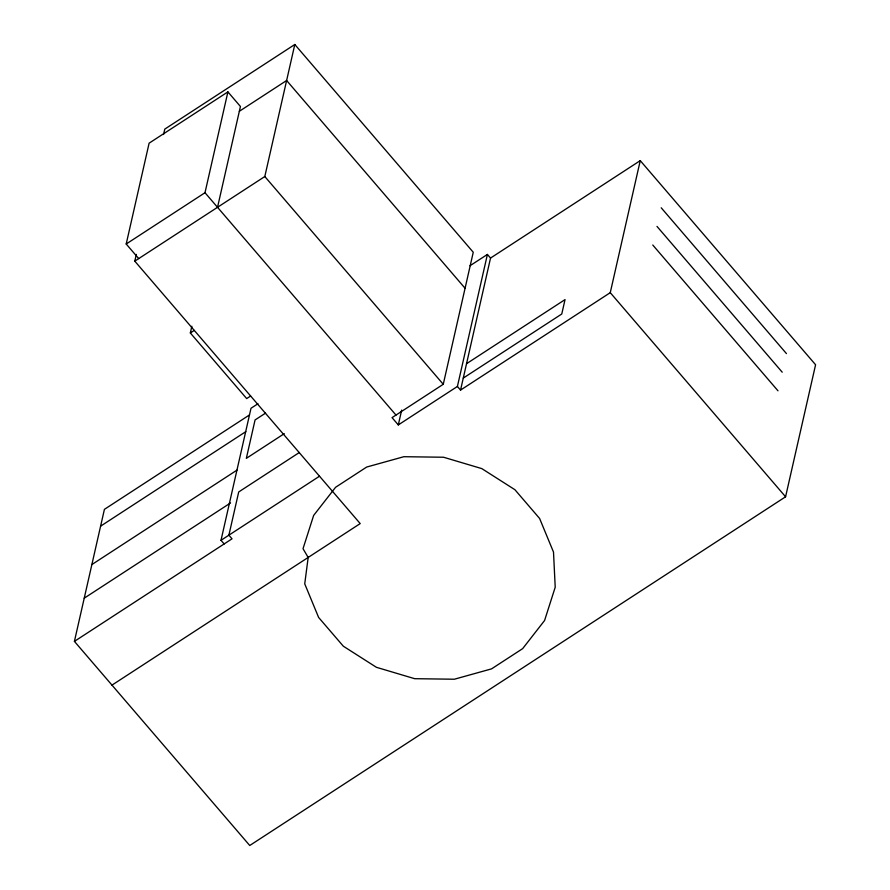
<?xml version="1.0" encoding="UTF-8"?>
<svg xmlns="http://www.w3.org/2000/svg" width="890" height="890" viewBox="0 0 890 890"><rect width="100%" height="100%" fill="white"/><g stroke="black" fill="none" stroke-linecap="round" stroke-linejoin="round"><path stroke-width="1.33" d="M138.729 258.589L126.202 244.005L149.108 143.179L227.907 91.892L240.434 106.477L217.527 207.303M111.984 685.122L360.205 523.587L134.791 261.148L136.315 254.418M163.56 134.501L164.784 129.117L294.801 44.5L473.257 252.259L443.264 384.291L392.045 417.632L398.308 424.919L457.404 386.46L487.409 254.429L490.535 258.067L460.542 390.098L457.404 386.46M490.535 258.067L640.255 160.634L815.585 364.755L785.581 496.787L249.745 845.5L74.415 641.379L104.419 509.347L249.489 414.94M126.202 244.005L205 192.718L227.907 91.892M250.624 396.017L246.686 398.575L190.338 332.971L191.862 326.241M134.791 261.148L264.808 176.532L294.801 44.5M224.135 543.946L221.009 540.308L251.002 408.265L257.955 403.749M398.308 424.919L401.668 410.101M460.542 390.098L610.262 292.665L640.255 160.634M239.343 111.283L286.625 80.512L465.081 288.271M190.338 332.971L194.276 330.401M470.02 265.732L487.409 254.429M265.554 413.116L255.063 419.947L246.341 458.35L284.277 433.664M100.603 526.157L245.829 431.639M91.87 564.56L236.951 470.143M299.363 452.487L238.709 491.959L228.886 535.179L232.023 538.817L74.415 641.379M84.239 598.169L230.543 502.95M466.538 363.699L565.039 299.596L561.768 314.003L463.267 378.094M221.009 540.308L319.51 476.206M661.214 207.793L786.448 353.597M656.987 226.405L782.221 372.198M652.759 245.006L777.994 390.81M610.262 292.665L785.581 496.787M264.808 176.532L443.264 384.291M205 192.718L395.983 415.063M308.174 557.452L304.736 583.851L318.62 617.449L343.329 646.207L376.426 667.311L414.684 678.692L454.356 679.226L491.558 668.868L522.653 648.643L544.58 620.508L555.215 587.233L553.502 552.078L539.607 518.47L514.909 489.711L481.801 468.607L443.543 457.238L403.871 456.704L366.669 467.05L335.586 487.286L313.658 515.41L303.023 548.685L308.174 557.452"/></g></svg>
